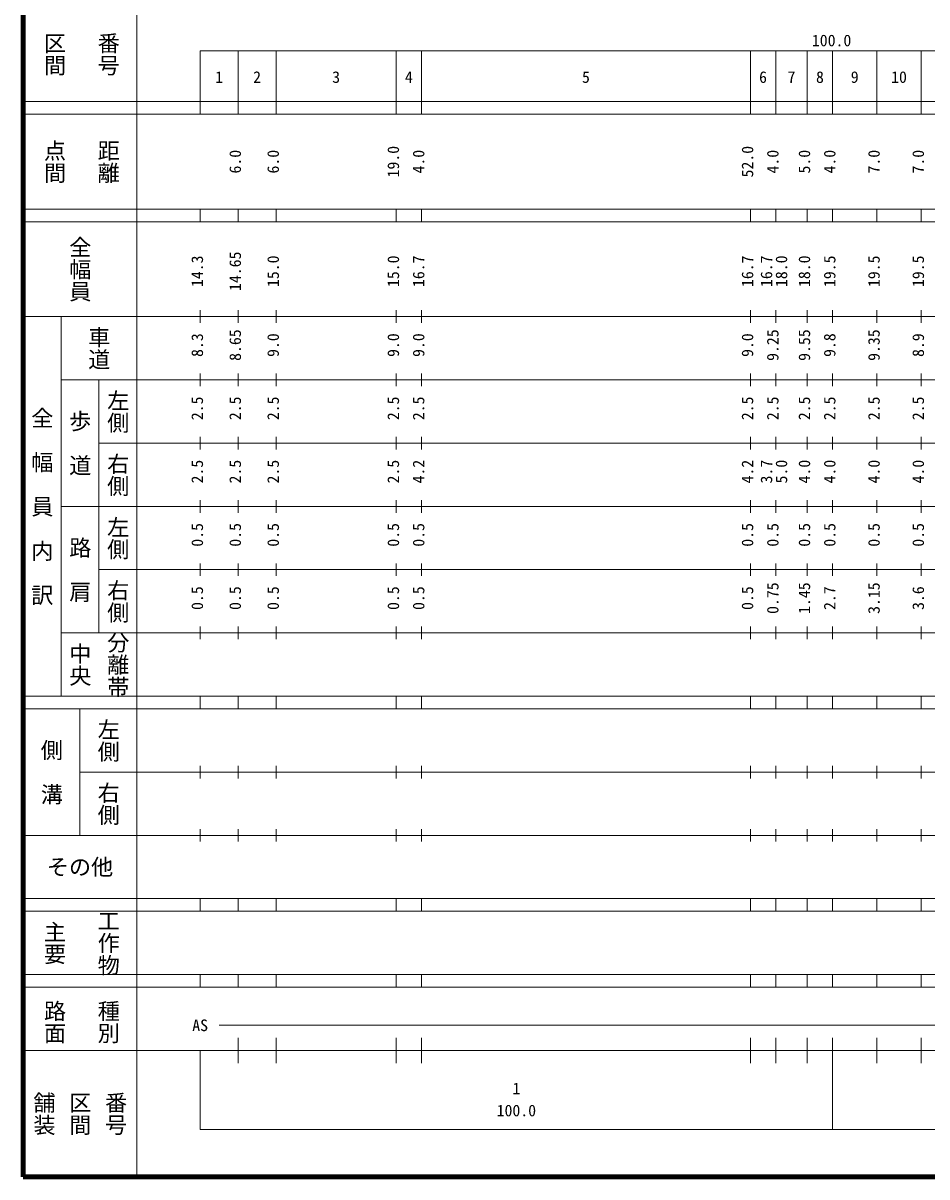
# Model space of a CAD drawing. Units: millimetres on the paper, enlarged 1000 times. Extents: x 40000 to 680000, y 20000 to 380000.
# Drawn here: x 40000 to 182916, y 20000 to 202409 of the extents above; entities that cross this region are included whole.
import ezdxf
from ezdxf.enums import TextEntityAlignment as Align

# ---------------------------------------------------------------- set-up
doc = ezdxf.new("R2010")
doc.units = ezdxf.units.MM
doc.header["$LTSCALE"] = 1000
doc.layers.add('M-TTL', color=2, linetype='Continuous', lineweight=140)
doc.layers.add('M-TTL-BAND', color=7, linetype='Continuous', lineweight=13)
doc.styles.add('@ＭＳ ゴシック', font='')
doc.styles.add('ＭＳ ゴシック', font='')
doc.styles.get('@ＭＳ ゴシック').set_extended_font_data('@MS Gothic')
doc.styles.get('ＭＳ ゴシック').set_extended_font_data('MS Gothic')

msp = doc.modelspace()

# ---------------------------------------------------------------- linework, layer by layer
at = {"layer": 'M-TTL'}
for p, q in [((40000, 380000), (40000, 20000)), ((40000, 20000), (680000, 20000))]:
    msp.add_line(p, q, dxfattribs=at)
at = {"layer": 'M-TTL-BAND'}
for p, q in [((58000, 370000), (58000, 20000)), ((68000, 198000), (579000, 198000)), ((68000, 198000), (68000, 188000)), ((74000, 188000), (74000, 198000)), ((80000, 188000), (80000, 198000)), ((99000, 188000), (99000, 198000)), ((103000, 188000), (103000, 198000)), ((155000, 188000), (155000, 198000)), ((159000, 188000), (159000, 198000)), ((164000, 188000), (164000, 198000)), ((168000, 188000), (168000, 198000)), ((175000, 188000), (175000, 198000)), ((182000, 188000), (182000, 198000)), ((40000, 190000), (579000, 190000)), ((40000, 188000), (579000, 188000)), ((40000, 173000), (579000, 173000)), ((68000, 171000), (68000, 173000)), ((74000, 171000), (74000, 173000)), ((80000, 171000), (80000, 173000)), ((99000, 171000), (99000, 173000)), ((103000, 171000), (103000, 173000)), ((155000, 171000), (155000, 173000)), ((159000, 171000), (159000, 173000)), ((164000, 171000), (164000, 173000)), ((168000, 171000), (168000, 173000)), ((175000, 171000), (175000, 173000)), ((182000, 171000), (182000, 173000)), ((40000, 171000), (579000, 171000)), ((68000, 155000), (68000, 157000)), ((74000, 155000), (74000, 157000)), ((80000, 155000), (80000, 157000)), ((99000, 155000), (99000, 157000)), ((103000, 155000), (103000, 157000)), ((155000, 155000), (155000, 157000)), ((159000, 155000), (159000, 157000)), ((164000, 155000), (164000, 157000)), ((168000, 155000), (168000, 157000)), ((175000, 155000), (175000, 157000)), ((182000, 155000), (182000, 157000)), ((40000, 156000), (579000, 156000)), ((46000, 96000), (46000, 156000)), ((46000, 146000), (579000, 146000)), ((52000, 146000), (52000, 106000)), ((68000, 145000), (68000, 147000)), ((74000, 145000), (74000, 147000)), ((80000, 145000), (80000, 147000)), ((99000, 145000), (99000, 147000)), ((103000, 145000), (103000, 147000)), ((155000, 145000), (155000, 147000)), ((159000, 145000), (159000, 147000)), ((164000, 145000), (164000, 147000)), ((168000, 145000), (168000, 147000)), ((175000, 145000), (175000, 147000)), ((182000, 145000), (182000, 147000)), ((68000, 135000), (68000, 137000)), ((74000, 135000), (74000, 137000)), ((80000, 135000), (80000, 137000)), ((99000, 135000), (99000, 137000)), ((103000, 135000), (103000, 137000)), ((155000, 135000), (155000, 137000)), ((159000, 135000), (159000, 137000)), ((164000, 135000), (164000, 137000)), ((168000, 135000), (168000, 137000)), ((175000, 135000), (175000, 137000)), ((182000, 135000), (182000, 137000)), ((52000, 136000), (579000, 136000)), ((46000, 126000), (579000, 126000)), ((68000, 125000), (68000, 127000)), ((74000, 125000), (74000, 127000)), ((80000, 125000), (80000, 127000)), ((99000, 125000), (99000, 127000)), ((103000, 125000), (103000, 127000)), ((155000, 125000), (155000, 127000)), ((159000, 125000), (159000, 127000)), ((164000, 125000), (164000, 127000)), ((168000, 125000), (168000, 127000)), ((175000, 125000), (175000, 127000)), ((182000, 125000), (182000, 127000)), ((68000, 115000), (68000, 117000)), ((74000, 115000), (74000, 117000)), ((80000, 115000), (80000, 117000)), ((99000, 115000), (99000, 117000)), ((103000, 115000), (103000, 117000)), ((155000, 115000), (155000, 117000)), ((159000, 115000), (159000, 117000)), ((164000, 115000), (164000, 117000)), ((168000, 115000), (168000, 117000)), ((175000, 115000), (175000, 117000)), ((182000, 115000), (182000, 117000)), ((52000, 116000), (579000, 116000)), ((46000, 106000), (579000, 106000)), ((68000, 105000), (68000, 107000)), ((74000, 105000), (74000, 107000)), ((80000, 105000), (80000, 107000)), ((99000, 105000), (99000, 107000)), ((103000, 105000), (103000, 107000)), ((155000, 105000), (155000, 107000)), ((159000, 105000), (159000, 107000)), ((164000, 105000), (164000, 107000)), ((168000, 105000), (168000, 107000)), ((175000, 105000), (175000, 107000)), ((182000, 105000), (182000, 107000)), ((40000, 96000), (579000, 96000)), ((68000, 94000), (68000, 96000)), ((74000, 94000), (74000, 96000)), ((80000, 94000), (80000, 96000)), ((99000, 94000), (99000, 96000)), ((103000, 94000), (103000, 96000)), ((155000, 94000), (155000, 96000)), ((159000, 94000), (159000, 96000)), ((164000, 94000), (164000, 96000)), ((168000, 94000), (168000, 96000)), ((175000, 94000), (175000, 96000)), ((182000, 94000), (182000, 96000)), ((40000, 94000), (579000, 94000)), ((49000, 94000), (49000, 74000)), ((49000, 84000), (579000, 84000)), ((68000, 83000), (68000, 85000)), ((74000, 83000), (74000, 85000)), ((80000, 83000), (80000, 85000)), ((99000, 83000), (99000, 85000)), ((103000, 83000), (103000, 85000)), ((155000, 83000), (155000, 85000)), ((159000, 83000), (159000, 85000)), ((164000, 83000), (164000, 85000)), ((168000, 83000), (168000, 85000)), ((175000, 83000), (175000, 85000)), ((182000, 83000), (182000, 85000)), ((68000, 73000), (68000, 75000)), ((74000, 73000), (74000, 75000)), ((80000, 73000), (80000, 75000)), ((99000, 73000), (99000, 75000)), ((103000, 73000), (103000, 75000)), ((155000, 73000), (155000, 75000)), ((159000, 73000), (159000, 75000)), ((164000, 73000), (164000, 75000)), ((168000, 73000), (168000, 75000)), ((175000, 73000), (175000, 75000)), ((182000, 73000), (182000, 75000)), ((40000, 74000), (579000, 74000)), ((40000, 64000), (579000, 64000)), ((68000, 62000), (68000, 64000)), ((74000, 62000), (74000, 64000)), ((80000, 62000), (80000, 64000)), ((99000, 62000), (99000, 64000)), ((103000, 62000), (103000, 64000)), ((155000, 62000), (155000, 64000)), ((159000, 62000), (159000, 64000)), ((164000, 62000), (164000, 64000)), ((168000, 62000), (168000, 64000)), ((175000, 62000), (175000, 64000)), ((182000, 62000), (182000, 64000)), ((40000, 62000), (579000, 62000)), ((40000, 52000), (579000, 52000)), ((68000, 50000), (68000, 52000)), ((74000, 50000), (74000, 52000)), ((80000, 50000), (80000, 52000)), ((99000, 50000), (99000, 52000)), ((103000, 50000), (103000, 52000)), ((155000, 50000), (155000, 52000)), ((159000, 50000), (159000, 52000)), ((164000, 50000), (164000, 52000)), ((168000, 50000), (168000, 52000)), ((175000, 50000), (175000, 52000)), ((182000, 50000), (182000, 52000)), ((40000, 50000), (579000, 50000)), ((71000, 44000), (377000, 44000)), ((74000, 38000), (74000, 42000)), ((80000, 38000), (80000, 42000)), ((99000, 38000), (99000, 42000)), ((103000, 38000), (103000, 42000)), ((155000, 38000), (155000, 42000)), ((159000, 38000), (159000, 42000)), ((164000, 38000), (164000, 42000)), ((168000, 27500), (168000, 42000)), ((175000, 38000), (175000, 42000)), ((182000, 38000), (182000, 42000)), ((40000, 40000), (579000, 40000)), ((68000, 40000), (68000, 27500)), ((68000, 27500), (579000, 27500))]:
    msp.add_line(p, q, dxfattribs=at)

# ---------------------------------------------------------------- texts
at = {"layer": 'M-TTL-BAND', "style": '@ＭＳ ゴシック'}
for s, p in [('番号', (53500, 197500)), ('区間', (45000, 197500)), ('点間', (45000, 180500)), ('距離', (53500, 180500)), ('全幅員', (49000, 163500)), ('車道', (52000, 151000)), ('左側', (55000, 141000)), ('全\u3000幅\u3000員\u3000内\u3000訳', (43000, 126000)), ('歩\u3000道', (49000, 136000)), ('右側', (55000, 131000)), ('左側', (55000, 121000)), ('路\u3000肩', (49000, 116000)), ('右側', (55000, 111000)), ('分離帯', (55000, 101000)), ('中央', (49000, 101000)), ('左側', (53500, 89000)), ('側\u3000溝', (44500, 84000)), ('右側', (53500, 79000)), ('主要', (45000, 57000)), ('工作物', (53500, 57000)), ('路面', (45000, 44500)), ('種別', (53500, 44500)), ('舗装', (43333, 30000)), ('区間', (49000, 30000)), ('番号', (54667, 30000))]:
    msp.add_text(s, height=2566, rotation=270, dxfattribs=at).set_placement(p, align=Align.MIDDLE_CENTER)
at = {"layer": 'M-TTL-BAND', "style": 'ＭＳ ゴシック'}
for s, p in [('100.0', (167844, 198195)), ('1', (71000, 192405)), ('2', (77000, 192405)), ('3', (89500, 192405)), ('4', (101000, 192405)), ('5', (129000, 192405)), ('6', (157000, 192405)), ('7', (161500, 192405)), ('8', (166000, 192405)), ('9', (171500, 192405)), ('10', (178500, 192405)), ('AS', (68000, 42500)), ('1', (118000, 32523)), ('100.0', (118000, 29033))]:
    msp.add_text(s, height=1833, dxfattribs=at).set_placement(p, align=Align.BOTTOM_CENTER)
for s, p in [('19.0', (100000, 180500)), ('52.0', (156000, 180500)), ('6.0', (75000, 180500)), ('6.0', (81000, 180500)), ('4.0', (104000, 180500)), ('4.0', (160000, 180500)), ('5.0', (165000, 180500)), ('4.0', (169000, 180500)), ('7.0', (176000, 180500)), ('7.0', (183000, 180500)), ('14.65', (75000, 163174)), ('14.3', (69000, 163174)), ('15.0', (81000, 163174)), ('15.0', (100000, 163174)), ('16.7', (104000, 163174)), ('16.7', (156000, 163174)), ('16.7', (159000, 163174)), ('18.0', (161370, 163174)), ('18.0', (165000, 163174)), ('19.5', (169000, 163174)), ('19.5', (176000, 163174)), ('19.5', (183000, 163174)), ('8.65', (75000, 151500)), ('9.0', (81000, 151500)), ('9.0', (100000, 151500)), ('9.0', (104000, 151500)), ('9.0', (156000, 151500)), ('9.25', (160000, 151500)), ('9.55', (165000, 151500)), ('9.8', (169000, 151500)), ('9.35', (176000, 151500)), ('8.9', (183000, 151500)), ('8.3', (69000, 151500)), ('2.5', (69000, 141500)), ('2.5', (75000, 141500)), ('2.5', (81000, 141500)), ('2.5', (100000, 141500)), ('2.5', (104000, 141500)), ('2.5', (156000, 141500)), ('2.5', (160000, 141500)), ('2.5', (165000, 141500)), ('2.5', (169000, 141500)), ('2.5', (176000, 141500)), ('2.5', (183000, 141500)), ('2.5', (69000, 131500)), ('2.5', (75000, 131500)), ('2.5', (81000, 131500)), ('2.5', (100000, 131500)), ('4.2', (104000, 131500)), ('4.2', (156000, 131500)), ('3.7', (159000, 131500)), ('5.0', (161370, 131500)), ('4.0', (165000, 131500)), ('4.0', (169000, 131500)), ('4.0', (176000, 131500)), ('4.0', (183000, 131500)), ('0.5', (69000, 121500)), ('0.5', (75000, 121500)), ('0.5', (81000, 121500)), ('0.5', (100000, 121500)), ('0.5', (104000, 121500)), ('0.5', (156000, 121500)), ('0.5', (160000, 121500)), ('0.5', (165000, 121500)), ('0.5', (169000, 121500)), ('0.5', (176000, 121500)), ('0.5', (183000, 121500)), ('0.5', (69000, 111500)), ('0.5', (75000, 111500)), ('0.5', (81000, 111500)), ('0.5', (100000, 111500)), ('0.5', (104000, 111500)), ('0.5', (156000, 111500)), ('0.75', (160000, 111500)), ('1.45', (165000, 111500)), ('2.7', (169000, 111500)), ('3.15', (176000, 111500)), ('3.6', (183000, 111500))]:
    msp.add_text(s, height=1833, rotation=90, dxfattribs=at).set_placement(p, align=Align.BOTTOM_CENTER)
msp.add_text('その他', height=2566, dxfattribs=at).set_placement((49000, 69000), align=Align.MIDDLE_CENTER)

doc.saveas('drawing.dxf')
